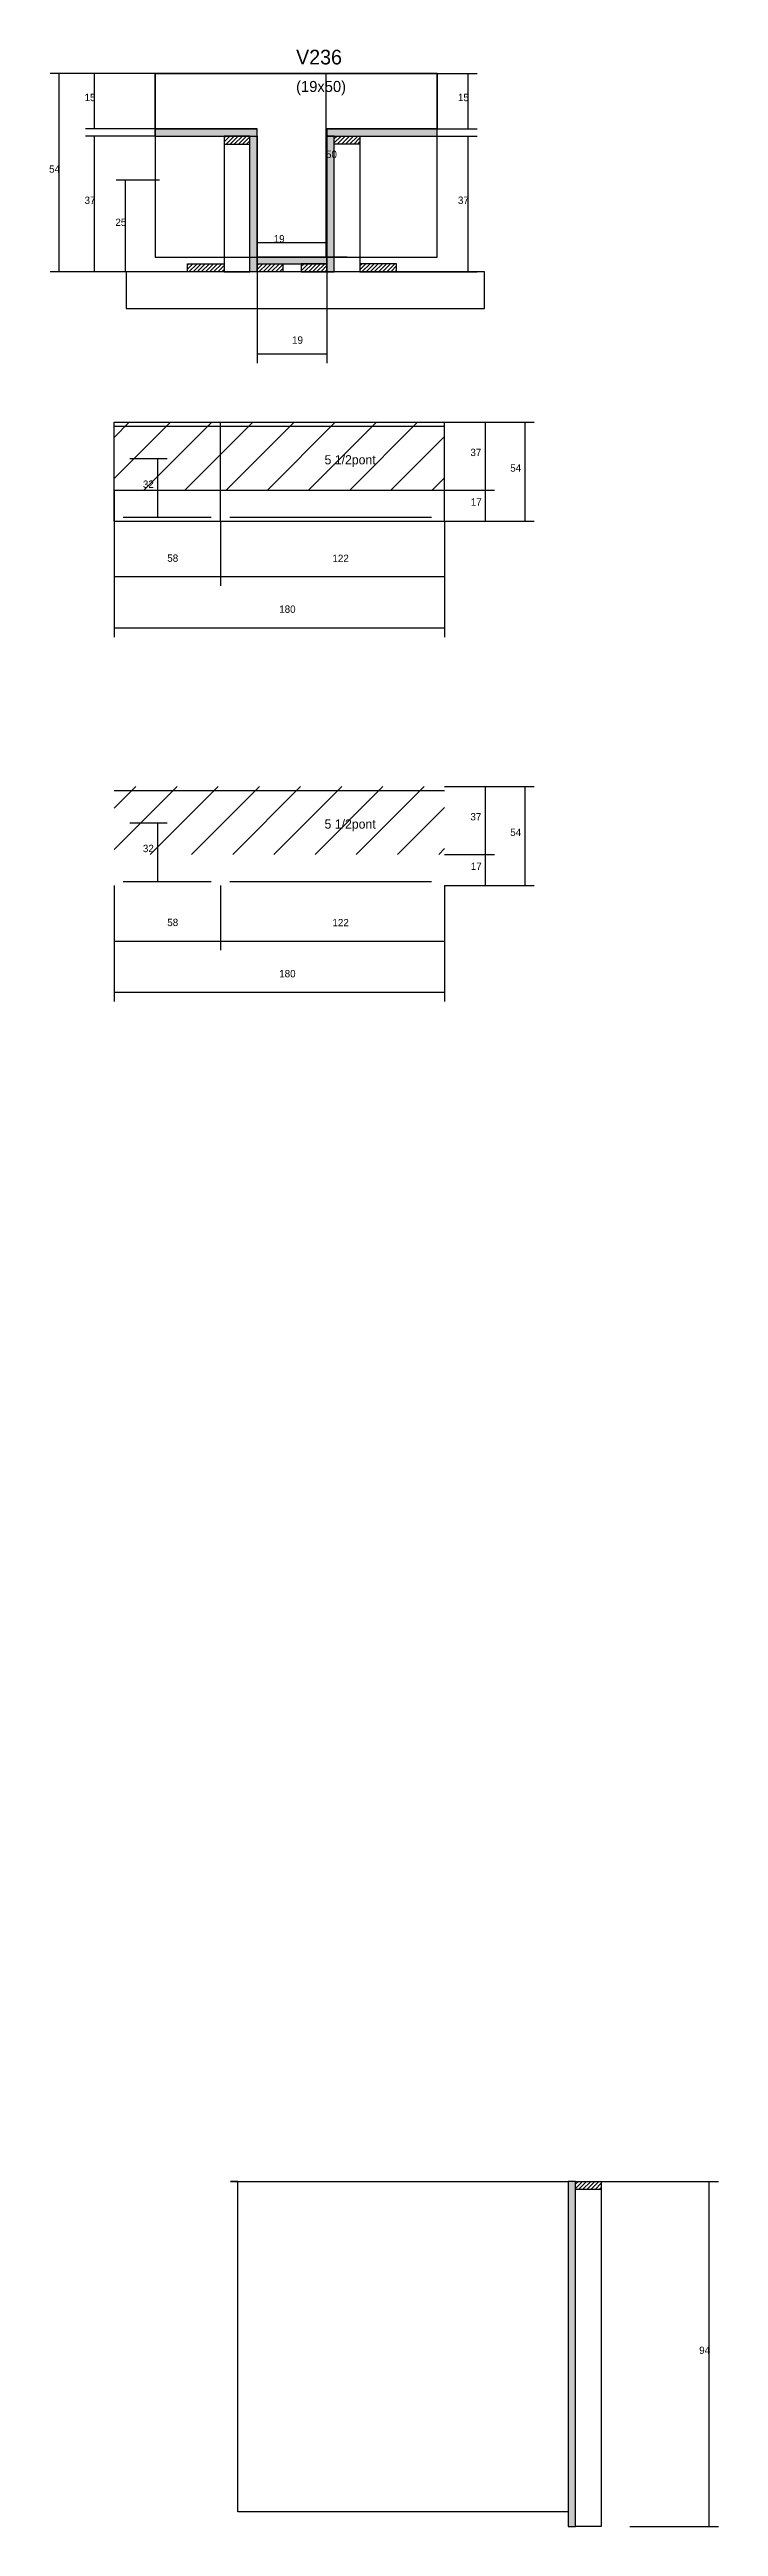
# Model space of a CAD drawing. Header units: metres. Extents: x 2857 to 3221, y 2068 to 3417.
import ezdxf

# ---------------------------------------------------------------- set-up
doc = ezdxf.new("R2010")
doc.units = ezdxf.units.M
for name, color, linetype in [('CONCRETO', 251, 'Continuous'), ('COTA', 4, 'Continuous'), ('Cota Seção (2x)', 4, 'Continuous'), ('Hachura', 253, 'Continuous'), ('Madeira', 126, 'Continuous'), ('NOMENCLATURA', 7, 'Continuous'), ('Painéis', 200, 'Continuous'), ('REAPROVEITAMENTO', 251, 'Continuous'), ('SARR_2.2x7', 40, 'Continuous'), ('Texto Seção', 7, 'Continuous')]:
    doc.layers.add(name, color=color, linetype=linetype)

msp = doc.modelspace()

# ---------------------------------------------------------------- hatches: boundary and pattern name
at = {"layer": 'Hachura'}
h = msp.add_hatch(color=8, dxfattribs=at)
h.dxf.hatch_style = 1
h.paths.add_polyline_path([(2969.8, 3370.3), (2969.8, 3374.3), (2969.8, 3374.3), (2914.2, 3374.3), (2914.2, 3374.3), (2914.2, 3370.3), (2914.2, 3370.3), (2969.8, 3370.3)])
h = msp.add_hatch(color=8, dxfattribs=at)
h.dxf.hatch_style = 1
h.paths.add_polyline_path([(3067.8, 3370.3), (3067.8, 3374.3), (3067.8, 3374.3), (3007.8, 3374.3), (3007.8, 3374.3), (3007.8, 3370.3), (3007.8, 3370.3), (3067.8, 3370.3)])
h = msp.add_hatch(dxfattribs=at)
h.set_pattern_fill('ANSI31', scale=0.5)
h.paths.add_polyline_path([(2965.8, 3365.9), (2965.8, 3370.3), (2965.8, 3370.3), (2951.8, 3370.3), (2951.8, 3370.3), (2951.8, 3365.9), (2951.8, 3365.9), (2965.8, 3365.9)])
h = msp.add_hatch(color=8, dxfattribs=at)
h.dxf.hatch_style = 1
h.paths.add_polyline_path([(2965.8, 3370.3), (2969.8, 3370.3), (2969.8, 3370.3), (2969.8, 3296.3), (2969.8, 3296.3), (2965.8, 3296.3), (2965.8, 3296.3), (2965.8, 3370.3)])
h = msp.add_hatch(color=8, dxfattribs=at)
h.dxf.hatch_style = 1
h.paths.add_polyline_path([(3011.8, 3370.3), (3007.8, 3370.3), (3007.8, 3370.3), (3007.8, 3296.3), (3007.8, 3296.3), (3011.8, 3296.3), (3011.8, 3296.3), (3011.8, 3370.3)])
h = msp.add_hatch(dxfattribs=at)
h.set_pattern_fill('ANSI31', scale=0.5)
h.paths.add_polyline_path([(3011.8, 3365.9), (3011.8, 3370.3), (3011.8, 3370.3), (3025.8, 3370.3), (3025.8, 3370.3), (3025.8, 3365.9), (3025.8, 3365.9), (3011.8, 3365.9)])
h = msp.add_hatch(dxfattribs=at)
h.set_pattern_fill('ANSI31', scale=0.5)
h.paths.add_polyline_path([(2931.8, 3296.3), (2931.8, 3300.7), (2931.8, 3300.7), (2951.8, 3300.7), (2951.8, 3300.7), (2951.8, 3296.3), (2951.8, 3296.3), (2931.8, 3296.3)])
h = msp.add_hatch(color=8, dxfattribs=at)
h.dxf.hatch_style = 1
h.paths.add_polyline_path([(3007.8, 3300.7), (3007.8, 3304.3), (3007.8, 3304.3), (2969.8, 3304.3), (2969.8, 3304.3), (2969.8, 3300.7), (2969.8, 3300.7), (3007.8, 3300.7)])
h = msp.add_hatch(dxfattribs=at)
h.set_pattern_fill('ANSI31', scale=0.5)
h.paths.add_polyline_path([(2969.8, 3296.3), (2969.8, 3300.7), (2969.8, 3300.7), (2983.8, 3300.7), (2983.8, 3300.7), (2983.8, 3296.3), (2983.8, 3296.3), (2969.8, 3296.3)])
h = msp.add_hatch(dxfattribs=at)
h.set_pattern_fill('ANSI31', scale=0.5)
h.paths.add_polyline_path([(3007.8, 3296.3), (3007.8, 3300.7), (3007.8, 3300.7), (2993.8, 3300.7), (2993.8, 3300.7), (2993.8, 3296.3), (2993.8, 3296.3), (3007.8, 3296.3)])
h = msp.add_hatch(dxfattribs=at)
h.set_pattern_fill('ANSI31', scale=0.5)
h.paths.add_polyline_path([(3045.8, 3296.3), (3045.8, 3300.7), (3045.8, 3300.7), (3025.8, 3300.7), (3025.8, 3300.7), (3025.8, 3296.3), (3025.8, 3296.3), (3045.8, 3296.3)])
h = msp.add_hatch(color=8, dxfattribs=at)
h.dxf.hatch_style = 1
h.paths.add_polyline_path([(3143.3, 2255.8), (3139.3, 2255.8), (3139.3, 2255.8), (3139.3, 2067.8), (3139.3, 2067.8), (3143.3, 2067.8), (3143.3, 2067.8), (3143.3, 2255.8)])
h = msp.add_hatch(dxfattribs=at)
h.set_pattern_fill('ANSI31', scale=0.5)
h.paths.add_polyline_path([(3143.3, 2251.4), (3143.3, 2255.8), (3143.3, 2255.8), (3157.3, 2255.8), (3157.3, 2255.8), (3157.3, 2251.4), (3157.3, 2251.4), (3143.3, 2251.4)])
at = {"layer": 'REAPROVEITAMENTO'}
h = msp.add_hatch(dxfattribs=at)
h.set_pattern_fill('ANSI31', scale=5)
h.paths.add_polyline_path([(2891.8, 3177.4), (3071.8, 3177.4), (3071.8, 3177.4), (3071.8, 3214.4), (3071.8, 3214.4), (2891.8, 3214.4), (2891.8, 3214.4), (2891.8, 3177.4)])
h = msp.add_hatch(dxfattribs=at)
h.set_pattern_fill('ANSI31', scale=5)
h.paths.add_polyline_path([(2891.8, 2978.9), (3071.8, 2978.9), (3071.8, 2978.9), (3071.8, 3015.9), (3071.8, 3015.9), (2891.8, 3015.9), (2891.8, 3015.9), (2891.8, 2978.9)])

# ---------------------------------------------------------------- linework, layer by layer
at = {"layer": 'CONCRETO'}
for points in [[(2914.2, 3374.3), (2914.2, 3404.3), (3067.8, 3404.3), (3067.8, 3374.3), (3007.8, 3374.3), (3007.8, 3304.3), (2969.8, 3304.3), (2969.8, 3374.3)], [(2914.2, 3304.3), (3067.8, 3304.3), (3067.8, 3404.3), (2914.2, 3404.3)], [(2955.3, 2255.8), (2955.3, 2255.8), (3139.3, 2255.8), (3139.3, 2231.8), (3139.3, 2231.8), (3139.3, 2075.8), (2959.3, 2075.8), (2959.3, 2255.8)]]:
    msp.add_lwpolyline(points, close=True, dxfattribs=at)
at = {"layer": 'COTA'}
for p, q in [((2914.2, 3404.3), (2856.9, 3404.3)), ((2861.9, 3296.3), (2861.9, 3404.3)), ((2914.2, 3404.3), (2876.2, 3404.3)), ((2881.2, 3374.3), (2881.2, 3404.3)), ((3067.8, 3404.3), (3089.7, 3404.3)), ((3084.7, 3374.3), (3084.7, 3404.3)), ((2914.2, 3374.3), (2876.2, 3374.3)), ((3067.8, 3374.3), (3089.7, 3374.3)), ((2914.2, 3370.3), (2876.2, 3370.3)), ((2881.2, 3296.3), (2881.2, 3370.3)), ((3067.8, 3370.3), (3089.7, 3370.3)), ((3084.7, 3296.3), (3084.7, 3370.3)), ((2916.5, 3346.3), (2893, 3346.3)), ((2898, 3296.3), (2898, 3346.3)), ((2936.2, 3296.3), (2856.9, 3296.3)), ((2936.2, 3296.3), (2876.2, 3296.3)), ((2916.5, 3296.3), (2893, 3296.3)), ((2969.8, 3296.3), (2969.8, 3246.6)), ((3007.8, 3296.3), (3007.8, 3246.6)), ((3041.4, 3296.3), (3089.7, 3296.3)), ((2969.8, 3251.6), (3007.8, 3251.6)), ((3071.8, 3214.4), (3120.8, 3214.4)), ((3071.8, 3214.4), (3099.2, 3214.4)), ((3094.2, 3177.4), (3094.2, 3214.4)), ((3115.8, 3160.4), (3115.8, 3214.4)), ((2891.8, 3177.4), (2891.8, 3097.3)), ((3071.8, 3177.4), (3099.2, 3177.4)), ((2891.8, 3160.4), (2891.8, 3125.2)), ((2949.8, 3160.4), (2949.8, 3125.2)), ((2949.8, 3160.4), (2949.8, 3125.2)), ((3071.8, 3160.4), (3071.8, 3125.2)), ((3071.8, 3160.4), (3071.8, 3097.3)), ((3071.8, 3160.4), (3120.8, 3160.4)), ((2891.8, 3130.2), (2949.8, 3130.2)), ((2949.8, 3130.2), (3071.8, 3130.2)), ((2891.8, 3102.3), (3071.8, 3102.3)), ((3071.8, 3015.9), (3120.8, 3015.9)), ((3071.8, 3015.9), (3099.2, 3015.9)), ((3094.2, 2978.9), (3094.2, 3015.9)), ((3115.8, 2961.9), (3115.8, 3015.9)), ((3071.8, 2978.9), (3099.2, 2978.9)), ((2891.8, 2961.9), (2891.8, 2926.6)), ((2891.8, 2961.9), (2891.8, 2898.8)), ((2949.8, 2961.9), (2949.8, 2926.6)), ((2949.8, 2961.9), (2949.8, 2926.6)), ((3071.8, 2961.9), (3071.8, 2926.6)), ((3071.8, 2961.9), (3071.8, 2898.8)), ((3071.8, 2961.9), (3120.8, 2961.9)), ((2891.8, 2931.6), (2949.8, 2931.6)), ((2949.8, 2931.6), (3071.8, 2931.6)), ((2891.8, 2903.8), (3071.8, 2903.8)), ((3157.3, 2255.8), (3221.2, 2255.8)), ((3216.2, 2067.8), (3216.2, 2255.8)), ((3172.9, 2067.8), (3221.2, 2067.8))]:
    msp.add_line(p, q, dxfattribs=at)
at = {"layer": 'Cota Seção (2x)'}
for p, q in [((3018.8, 3404.3), (3002.3, 3404.3)), ((3007.3, 3304.3), (3007.3, 3404.3)), ((2969.8, 3296.3), (2969.8, 3317.3)), ((2969.8, 3312.3), (3007.8, 3312.3)), ((3007.8, 3296.3), (3007.8, 3317.3)), ((3018.8, 3304.3), (3002.3, 3304.3)), ((2900.3, 3194.6), (2920.7, 3194.6)), ((2915.7, 3162.6), (2915.7, 3194.6)), ((3071.8, 3177.4), (3099.2, 3177.4)), ((3094.2, 3160.4), (3094.2, 3177.4)), ((2900.3, 3162.6), (2920.7, 3162.6)), ((3071.8, 3160.4), (3099.2, 3160.4)), ((2900.3, 2996.1), (2920.7, 2996.1)), ((2915.7, 2964.1), (2915.7, 2996.1)), ((3071.8, 2978.9), (3099.2, 2978.9)), ((3094.2, 2961.9), (3094.2, 2978.9)), ((2900.3, 2964.1), (2920.7, 2964.1)), ((3071.8, 2961.9), (3099.2, 2961.9))]:
    msp.add_line(p, q, dxfattribs=at)
at = {"layer": 'Madeira'}
for points in [[(2965.8, 3365.9), (2965.8, 3370.3), (2951.8, 3370.3), (2951.8, 3365.9)], [(2965.8, 3370.3), (2951.8, 3370.3), (2951.8, 3296.3), (2965.8, 3296.3)], [(3011.8, 3365.9), (3011.8, 3370.3), (3025.8, 3370.3), (3025.8, 3365.9)], [(3011.8, 3370.3), (3025.8, 3370.3), (3025.8, 3296.3), (3011.8, 3296.3)], [(2898.4, 3276.3), (3093.6, 3276.3), (3093.6, 3296.3), (2898.4, 3296.3)], [(2931.8, 3296.3), (2931.8, 3300.7), (2951.8, 3300.7), (2951.8, 3296.3)], [(2969.8, 3296.3), (2969.8, 3300.7), (2983.8, 3300.7), (2983.8, 3296.3)], [(3007.8, 3296.3), (3007.8, 3300.7), (2993.8, 3300.7), (2993.8, 3296.3)], [(3045.8, 3296.3), (3045.8, 3300.7), (3025.8, 3300.7), (3025.8, 3296.3)], [(3143.3, 2251.4), (3143.3, 2255.8), (3157.3, 2255.8), (3157.3, 2251.4)], [(3143.3, 2255.8), (3157.3, 2255.8), (3157.3, 2067.8), (3143.3, 2067.8)]]:
    msp.add_lwpolyline(points, close=True, dxfattribs=at)
at = {"layer": 'Painéis'}
for p, q in [((2914.2, 3374.3), (2969.8, 3374.3)), ((2914.2, 3370.3), (2914.2, 3374.3)), ((2969.8, 3370.3), (2969.8, 3374.3)), ((3007.8, 3374.3), (3067.8, 3374.3)), ((3007.8, 3370.3), (3007.8, 3374.3)), ((3067.8, 3370.3), (3067.8, 3374.3)), ((2969.8, 3296.3), (2969.8, 3370.3)), ((3007.8, 3296.3), (3007.8, 3370.3)), ((2969.8, 3304.3), (3007.8, 3304.3)), ((2969.8, 3300.7), (2969.8, 3304.3)), ((3007.8, 3300.7), (3007.8, 3304.3)), ((2891.8, 3214.4), (3071.8, 3214.4)), ((2891.8, 3177.4), (2891.8, 3214.4)), ((2949.8, 3177.4), (2949.8, 3214.4)), ((3071.8, 3177.4), (3071.8, 3214.4)), ((2891.8, 3177.4), (3071.8, 3177.4)), ((2891.8, 3160.4), (2891.8, 3177.4)), ((2949.8, 3160.4), (2949.8, 3177.4)), ((3071.8, 3160.4), (3071.8, 3177.4)), ((2891.8, 3160.4), (3071.8, 3160.4))]:
    msp.add_line(p, q, dxfattribs=at)
for points in [[(2969.8, 3370.3), (2969.8, 3374.3), (2914.2, 3374.3), (2914.2, 3370.3)], [(3067.8, 3370.3), (3067.8, 3374.3), (3007.8, 3374.3), (3007.8, 3370.3)], [(2965.8, 3370.3), (2969.8, 3370.3), (2969.8, 3296.3), (2965.8, 3296.3)], [(3011.8, 3370.3), (3007.8, 3370.3), (3007.8, 3296.3), (3011.8, 3296.3)], [(3007.8, 3300.7), (3007.8, 3304.3), (2969.8, 3304.3), (2969.8, 3300.7)], [(3143.3, 2255.8), (3139.3, 2255.8), (3139.3, 2067.8), (3143.3, 2067.8)]]:
    msp.add_lwpolyline(points, close=True, dxfattribs=at)
at = {"layer": 'SARR_2.2x7'}
for p, q in [((2891.8, 3212.2), (2949.8, 3212.2)), ((2949.8, 3212.2), (3071.8, 3212.2)), ((2896.8, 3162.6), (2944.8, 3162.6)), ((2954.8, 3162.6), (3064.8, 3162.6)), ((2891.8, 3013.7), (2949.8, 3013.7)), ((2949.8, 3013.7), (3071.8, 3013.7)), ((2896.8, 2964.1), (2944.8, 2964.1)), ((2954.8, 2964.1), (3064.8, 2964.1))]:
    msp.add_line(p, q, dxfattribs=at)

# ---------------------------------------------------------------- texts
at = {"layer": 'COTA'}
for s, p in [('15', (2875.7, 3389.3)), ('15', (3079.2, 3389.3)), ('54', (2856.4, 3350.3)), ('37', (2875.7, 3333.3)), ('37', (3079.2, 3333.3)), ('25', (2892.5, 3321.3)), ('19', (2988.8, 3257.1)), ('37', (3086, 3195.9)), ('54', (3107.7, 3187.4)), ('58', (2920.8, 3138.3)), ('122', (3010.8, 3138.2)), ('180', (2981.8, 3110.5)), ('37', (3086, 2997.4)), ('54', (3107.7, 2988.9)), ('58', (2920.8, 2939.8)), ('122', (3010.8, 2939.7)), ('180', (2981.8, 2911.9)), ('94', (3210.7, 2161.8))]:
    msp.add_text(s, height=4, dxfattribs=at).set_placement(p)
at = {"layer": 'Cota Seção (2x)'}
for s, p in [('50', (3007.3, 3358.3)), ('19', (2978.8, 3312.3)), ('32', (2907.5, 3178.6)), ('17', (3086.2, 3168.9)), ('32', (2907.5, 2980.1)), ('17', (3086.2, 2970.4))]:
    msp.add_text(s, height=4, dxfattribs=at).set_placement(p)
at = {"layer": 'NOMENCLATURA'}
for p in [(3006.5, 3191.4), (3006.5, 2992.9)]:
    msp.add_text('5 1/2pont', height=5, dxfattribs=at).set_placement(p)
at = {"layer": 'Texto Seção'}
for s, height, p in [('V236', 8, (2991, 3409.3)), ('(19x50)', 6, (2991, 3394.3))]:
    msp.add_text(s, height=height, dxfattribs=at).set_placement(p)

doc.saveas('drawing.dxf')
